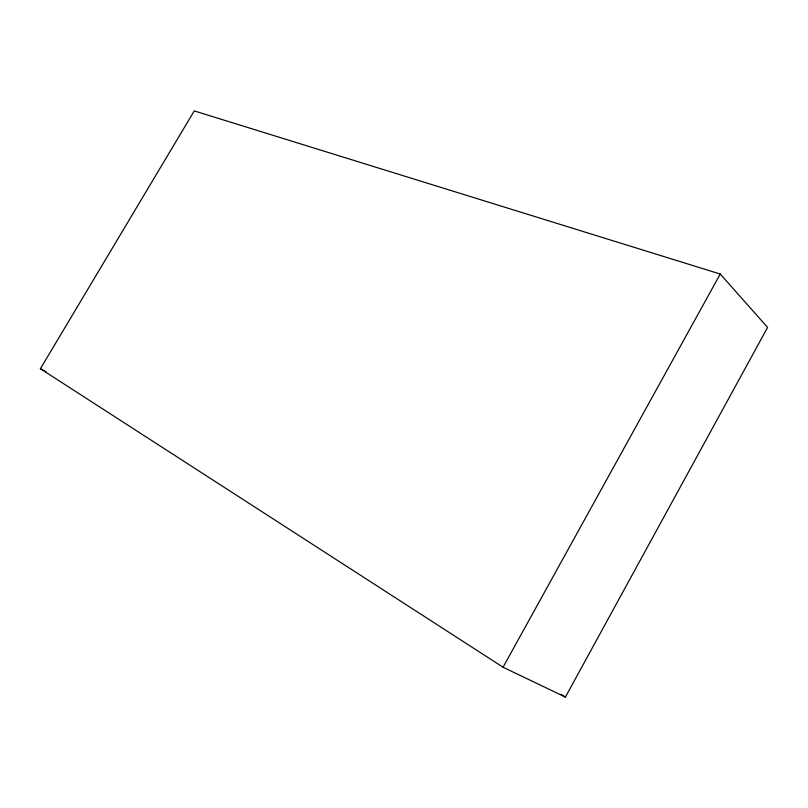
<?xml version="1.0" encoding="UTF-8"?>
<svg xmlns="http://www.w3.org/2000/svg" width="808" height="808" viewBox="0 0 808 808"><rect width="100%" height="100%" fill="white"/><g stroke="black" fill="none" stroke-linecap="round" stroke-linejoin="round"><path stroke-width="1.21" d="M565.398 697.092L767.6 327.392L720.251 274.033L194.263 110.908L40.4 368.721L503.061 667.226L565.398 697.092L561.146 694.375M503.061 667.226L720.251 274.033M40.4 368.721L45.945 371.67"/></g></svg>
